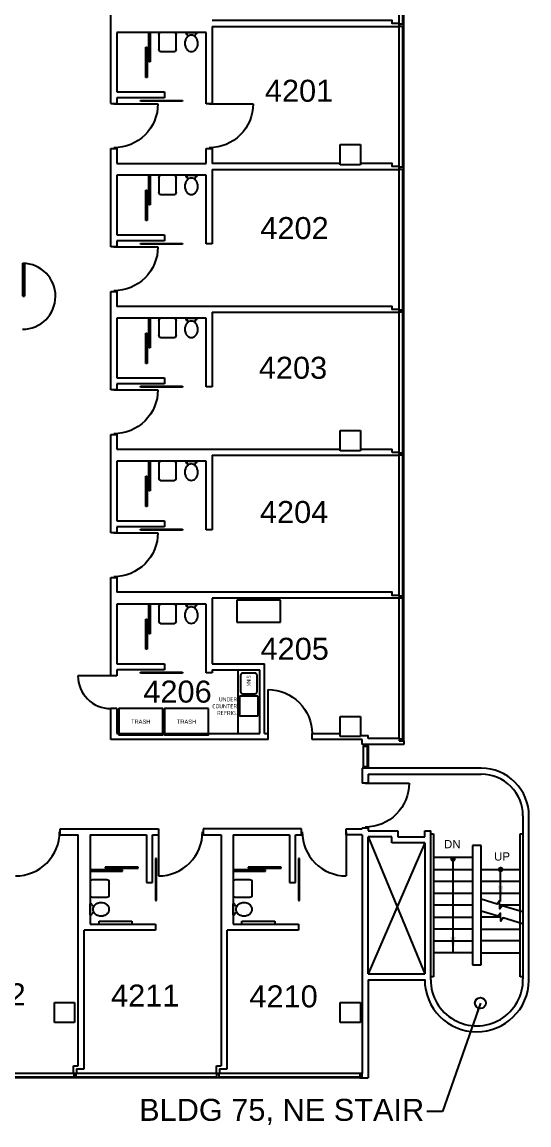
# Model space of a CAD drawing. Extents: x 338 to 7662, y 1527 to 4803.
# Drawn here: x 7109 to 7662, y 1609 to 2813 of the extents above; entities that cross this region are included whole.
import ezdxf
from ezdxf.enums import TextEntityAlignment as Align

# ---------------------------------------------------------------- set-up
doc = ezdxf.new("R2010")
doc.units = 0
doc.header["$LTSCALE"] = 96
doc.header["$MEASUREMENT"] = 0
doc.layers.get('0').update_dxf_attribs({"linetype": 'CONTINUOUS'})
for name, color, linetype in [('A-ANNO-TEXT', 4, 'CONTINUOUS'), ('A-ANNO-TEXT-STAIR', 4, 'CONTINUOUS'), ('A-ANNO-TX192', 4, 'CONTINUOUS'), ('A-COLS', 5, 'CONTINUOUS'), ('A-DOOR', 2, 'CONTINUOUS'), ('A-FLOR-CASE', 3, 'CONTINUOUS'), ('A-FLOR-PFIX', 2, 'CONTINUOUS'), ('A-FLOR-STRS', 2, 'CONTINUOUS'), ('A-GLAZ', 2, 'CONTINUOUS'), ('A-GLAZ-SILL', 1, 'CONTINUOUS'), ('A-SHFT', 1, 'CONTINUOUS'), ('A-WALL-FULL', 6, 'CONTINUOUS'), ('X-EQPM', 2, 'CONTINUOUS')]:
    doc.layers.add(name, color=color, linetype=linetype)
doc.styles.add('A1', font='ARCHQUIK.SHX')
doc.styles.add('A2', font='ARCHITXT.SHX', dxfattribs={"width": 0.9})
doc.styles.add('A3', font='ARCHTITL.SHX')
doc.styles.add('ARIAL', font='arial.ttf')
doc.styles.get("Standard").update_dxf_attribs({"font": 'SIMPLEX'})
doc.dimstyles.new('DIM-96', dxfattribs={"dimscale": 96, "dimtxt": 0.18, "dimasz": 0.18, "dimexe": 0.18, "dimexo": 0.0625, "dimgap": 0.09, "dimtad": 0, "dimtih": 1, "dimtoh": 1, "dimdec": 4, "dimzin": 0, "dimdsep": 46, "dimlunit": 4, "dimtxsty": 'Standard', "dimcen": 0.09, "dimadec": 0, "dimazin": 0, "dimtfac": 1, "dimtdec": 4, "dimtofl": 0, "dimtmove": 2, "dimatfit": 3, "dimfxl": 0, "dimtolj": 1, "dimtzin": 0, "dimarcsym": 0})
doc.dimstyles.new('DIM1-4', dxfattribs={"dimscale": 48, "dimtxt": 0.09375, "dimasz": 0.125, "dimexe": 0.125, "dimexo": 0.09375, "dimgap": 0.046875, "dimtad": 1, "dimdec": 4, "dimzin": 7, "dimdsep": 46, "dimlunit": 4, "dimtxsty": 'Standard', "dimblk": 'TICK', "dimcen": 2.25, "dimdle": 1.5, "dimadec": 0, "dimazin": 0, "dimtfac": 1, "dimtdec": 4, "dimtix": 1, "dimtofl": 0, "dimtmove": 2, "dimatfit": 3, "dimldrblk": 'TICK', "dimfxl": 0, "dimtolj": 1, "dimtzin": 0, "dimarcsym": 0})

# ---------------------------------------------------------------- blocks, each defined once
blk = doc.blocks.new('SINK', base_point=(7666.5, 954))
for p, q in [((7659, 952.5), (7659, 943.5)), ((7672.5, 954), (7660.5, 954)), ((7674, 943.5), (7674, 952.5)), ((7660.5, 942), (7672.5, 942))]:
    blk.add_line(p, q)
for centre, start, end in [((7660.5, 952.5), 90, 180), ((7672.5, 952.5), 0, 90), ((7660.5, 943.5), 180, 270), ((7672.5, 943.5), 270, 0)]:
    blk.add_arc(centre, 1.5, start, end)
blk = doc.blocks.new('endglaz')
blk.add_line((0, -4), (154, -4))
blk.add_lwpolyline([(156, -5), (156, 0), (154, 0), (154, -5)], close=True)
at = {"layer": 'A-GLAZ-SILL'}
for p, q in [((0, 0), (154, 0)), ((0, -5), (154, -5))]:
    blk.add_line(p, q, dxfattribs=at)
blk = doc.blocks.new('TICK')
at = {"linetype": 'Continuous'}
blk.add_line((0.99, 0), (-0.99, 0), dxfattribs=at)
at = {"color": 11}
blk.add_line((-0.22, -0.22), (0.22, 0.22), dxfattribs=at)

msp = doc.modelspace()

# ---------------------------------------------------------------- linework, layer by layer
at = {"layer": 'A-ANNO-TEXT', "const_width": 3}
for points in [[(7579.125, 1898, 1), (7579.125, 1901, 1)], [(7631.125, 1886.5, 1), (7631.125, 1889.5, 1)]]:
    msp.add_lwpolyline(points, format="xyb", close=True, dxfattribs=at)
at = {"layer": 'A-ANNO-TEXT', "linetype": 'Continuous'}
for points in [[(7655.11606, 1841.61359), (7632.87173, 1848.49326), (7630.22101, 1844.99924), (7629.79033, 1853.76008), (7627.13961, 1850.26607), (7610, 1855.56696)], [(7655.11734, 1828.61774), (7633.99234, 1835.11774), (7631.34668, 1831.6199), (7630.90332, 1840.3801), (7628.25766, 1836.88226), (7610, 1842.5)]]:
    msp.add_lwpolyline(points, dxfattribs=at)
at = {"layer": 'A-COLS'}
for p, q in [((7456, 2679), (7478, 2679)), ((7456, 2657), (7456, 2679)), ((7478, 2679), (7478, 2657)), ((7478, 2657), (7456, 2657)), ((7456, 2367), (7478, 2367)), ((7456, 2345), (7456, 2367)), ((7478, 2367), (7478, 2345)), ((7478, 2345), (7456, 2345)), ((7456, 2055), (7478, 2055)), ((7456, 2033), (7456, 2055)), ((7478, 2055), (7478, 2033)), ((7478, 2033), (7456, 2033)), ((7144, 1743), (7166, 1743)), ((7144, 1721), (7144, 1743)), ((7166, 1743), (7166, 1721)), ((7456, 1743), (7478, 1743)), ((7456, 1721), (7456, 1743)), ((7478, 1743), (7478, 1721)), ((7166, 1721), (7144, 1721)), ((7478, 1721), (7456, 1721))]:
    msp.add_line(p, q, dxfattribs=at)
at = {"layer": 'A-DOOR'}
for p, q in [((7247, 2801.5), (7248.52583, 2801.5)), ((7247, 2769.25), (7247, 2801.5)), ((7248.52583, 2801.5), (7248.52583, 2769.25)), ((7244, 2785.25), (7245.261, 2785.2556)), ((7244, 2752.25), (7244, 2785.25)), ((7245.261, 2785.2556), (7245.261, 2752.25)), ((7248.52583, 2769.25), (7247, 2769.25)), ((7245.261, 2752.25), (7244, 2752.25)), ((7209, 2723.5), (7257, 2723.5)), ((7238, 2727.25), (7284, 2727.25)), ((7238, 2726.25), (7238, 2727.25)), ((7284, 2726.25), (7238, 2726.25)), ((7284, 2727.25), (7284, 2726.25)), ((7313, 2723.5), (7361, 2723.5)), ((7247, 2645.5), (7248.52583, 2645.5)), ((7247, 2613.25), (7247, 2645.5)), ((7248.52583, 2645.5), (7248.52583, 2613.25)), ((7244, 2629.25), (7245.261, 2629.2556)), ((7244, 2596.25), (7244, 2629.25)), ((7245.261, 2629.2556), (7245.261, 2596.25)), ((7248.52583, 2613.25), (7247, 2613.25)), ((7245.261, 2596.25), (7244, 2596.25)), ((7209, 2567.5), (7257, 2567.5)), ((7238, 2571.25), (7284, 2571.25)), ((7238, 2570.25), (7238, 2571.25)), ((7284, 2570.25), (7238, 2570.25)), ((7284, 2571.25), (7284, 2570.25)), ((7109.75, 2513.5), (7109.75, 2549.5)), ((7111.75, 2513.5), (7111.75, 2549.5)), ((7109.75, 2513.5), (7111.25, 2513.5)), ((7247, 2489.5), (7248.52583, 2489.5)), ((7247, 2457.25), (7247, 2489.5)), ((7248.52583, 2489.5), (7248.52583, 2457.25)), ((7244, 2473.25), (7245.261, 2473.2556)), ((7244, 2440.25), (7244, 2473.25)), ((7245.261, 2473.2556), (7245.261, 2440.25)), ((7248.52583, 2457.25), (7247, 2457.25)), ((7245.261, 2440.25), (7244, 2440.25)), ((7209, 2411.5), (7257, 2411.5)), ((7238, 2415.25), (7284, 2415.25)), ((7238, 2414.25), (7238, 2415.25)), ((7284, 2414.25), (7238, 2414.25)), ((7284, 2415.25), (7284, 2414.25)), ((7247, 2333.5), (7248.52583, 2333.5)), ((7247, 2301.25), (7247, 2333.5)), ((7248.52583, 2333.5), (7248.52583, 2301.25)), ((7244, 2317.25), (7245.261, 2317.2556)), ((7244, 2284.25), (7244, 2317.25)), ((7245.261, 2317.2556), (7245.261, 2284.25)), ((7248.52583, 2301.25), (7247, 2301.25)), ((7245.261, 2284.25), (7244, 2284.25)), ((7209, 2255.5), (7257, 2255.5)), ((7238, 2259.25), (7284, 2259.25)), ((7238, 2258.25), (7238, 2259.25)), ((7284, 2258.25), (7238, 2258.25)), ((7284, 2259.25), (7284, 2258.25)), ((7247, 2177.5), (7248.52583, 2177.5)), ((7247, 2145.25), (7247, 2177.5)), ((7248.52583, 2177.5), (7248.52583, 2145.25)), ((7244, 2161.25), (7245.261, 2161.2556)), ((7244, 2128.25), (7244, 2161.25)), ((7245.261, 2161.2556), (7245.261, 2128.25)), ((7248.52583, 2145.25), (7247, 2145.25)), ((7245.261, 2128.25), (7244, 2128.25)), ((7205.75, 2099.5), (7169.75, 2099.5)), ((7238, 2103.25), (7284, 2103.25)), ((7238, 2102.25), (7238, 2103.25)), ((7284, 2102.25), (7238, 2102.25)), ((7284, 2103.25), (7284, 2102.25)), ((7377.25, 2036.25), (7377.25, 2084.25)), ((7483.25, 1982.25), (7531.25, 1982.25)), ((7257.75, 1929), (7257.75, 1881)), ((7462.5, 1929), (7462.5, 1881)), ((7199.5, 1890.51485), (7199.4944, 1889.25385)), ((7235.5, 1890.51485), (7199.5, 1890.51485)), ((7235.5, 1889.25385), (7235.5, 1890.51485)), ((7255.39932, 1900), (7254.39932, 1900)), ((7254.39932, 1900), (7254.39932, 1854)), ((7255.39932, 1854), (7255.39932, 1900)), ((7355.5, 1890.51485), (7355.4944, 1889.25385)), ((7391.5, 1890.51485), (7355.5, 1890.51485)), ((7391.5, 1889.25385), (7391.5, 1890.51485)), ((7410.39932, 1900), (7410.39932, 1854)), ((7411.39932, 1900), (7410.39932, 1900)), ((7411.39932, 1854), (7411.39932, 1900)), ((7218.5, 1887.51485), (7183, 1887.51485)), ((7183, 1887.51485), (7183, 1885.98902)), ((7183, 1885.98902), (7218.5, 1885.98902)), ((7199.4944, 1889.25385), (7235.5, 1889.25385)), ((7218.5, 1885.98902), (7218.5, 1887.51485)), ((7339, 1887.51485), (7339, 1885.98902)), ((7374.5, 1887.51485), (7339, 1887.51485)), ((7339, 1885.98902), (7374.5, 1885.98902)), ((7355.4944, 1889.25385), (7391.5, 1889.25385)), ((7374.5, 1885.98902), (7374.5, 1887.51485)), ((7254.39932, 1854), (7255.39932, 1854)), ((7410.39932, 1854), (7411.39932, 1854)), ((7192.75, 1831.5), (7228.5, 1831.5)), ((7192.75, 1828.25), (7192.75, 1831.5)), ((7228.5, 1831.5), (7228.5, 1828.25)), ((7348.75, 1828.25), (7348.75, 1831.5)), ((7348.75, 1831.5), (7384.5, 1831.5)), ((7384.5, 1831.5), (7384.5, 1828.25))]:
    msp.add_line(p, q, dxfattribs=at)
for centre, start, end in [((7109.25, 2513.5), 270, 89.2041997), ((7205.75, 2099.5), 180, 270)]:
    msp.add_arc(centre, 36, start, end, dxfattribs=at)
at = {"layer": 'A-DOOR', "extrusion": (0, 0, -1)}
for centre, major_axis in [((7209, 2723.5), (33.94113, 33.94113)), ((7313, 2723.5), (33.94113, 33.94113)), ((7209, 2567.5), (33.94113, 33.94113)), ((7209, 2411.5), (33.94113, 33.94113)), ((7209, 2255.5), (33.94113, 33.94113)), ((7377.25, 2036.25), (-33.94113, 33.94113)), ((7483.25, 1982.25), (33.94113, 33.94113))]:
    msp.add_ellipse(centre, major_axis=major_axis, ratio=1, start_param=0.7853981634, end_param=2.3561944902, dxfattribs=at)
at = {"layer": 'A-DOOR'}
for centre, start_param, end_param in [((7101.75, 1929), 2.3561944902, 3.926990817), ((7257.75, 1929), 2.3561944902, 3.926990817), ((7462.5, 1929), 0.7853981634, 2.3561944902)]:
    msp.add_ellipse(centre, major_axis=(-33.94113, 33.94113), ratio=1, start_param=start_param, end_param=end_param, dxfattribs=at)
at = {"layer": 'A-FLOR-CASE'}
for p, q in [((7391, 2182), (7343, 2182)), ((7343, 2182), (7343, 2158)), ((7391, 2158), (7391, 2182)), ((7343, 2158), (7391, 2158)), ((7344.25, 2106), (7344.25, 2036.25))]:
    msp.add_line(p, q, dxfattribs=at)
at = {"layer": 'A-FLOR-PFIX'}
for p, q in [((7258.125, 2798.875), (7258.125, 2783.125)), ((7275, 2801.5), (7260, 2801.5)), ((7276.875, 2783.125), (7276.875, 2798.875)), ((7287.5, 2801.5), (7299.5, 2801.5)), ((7260, 2780.5), (7275, 2780.5)), ((7258.125, 2642.875), (7258.125, 2627.125)), ((7275, 2645.5), (7260, 2645.5)), ((7276.875, 2627.125), (7276.875, 2642.875)), ((7287.5, 2645.5), (7299.5, 2645.5)), ((7260, 2624.5), (7275, 2624.5)), ((7258.125, 2486.875), (7258.125, 2471.125)), ((7275, 2489.5), (7260, 2489.5)), ((7276.875, 2471.125), (7276.875, 2486.875)), ((7287.5, 2489.5), (7299.5, 2489.5)), ((7260, 2468.5), (7275, 2468.5)), ((7258.125, 2330.875), (7258.125, 2315.125)), ((7275, 2333.5), (7260, 2333.5)), ((7276.875, 2315.125), (7276.875, 2330.875)), ((7287.5, 2333.5), (7299.5, 2333.5)), ((7260, 2312.5), (7275, 2312.5)), ((7258.125, 2174.875), (7258.125, 2159.125)), ((7275, 2177.5), (7260, 2177.5)), ((7276.875, 2159.125), (7276.875, 2174.875)), ((7287.5, 2177.5), (7299.5, 2177.5)), ((7260, 2156.5), (7275, 2156.5)), ((7183, 1874.75), (7183, 1859.75)), ((7201.375, 1876.625), (7185.625, 1876.625)), ((7204, 1859.75), (7204, 1874.75)), ((7339, 1874.75), (7339, 1859.75)), ((7357.375, 1876.625), (7341.625, 1876.625)), ((7360, 1859.75), (7360, 1874.75)), ((7185.625, 1857.875), (7201.375, 1857.875)), ((7341.625, 1857.875), (7357.375, 1857.875)), ((7183, 1838.5), (7183, 1850.5)), ((7339, 1838.5), (7339, 1850.5))]:
    msp.add_line(p, q, dxfattribs=at)
for centre, radius, start, end in [((7297.83705, 2789.5), 11.41267, 161.96235197, 198.03764803), ((7295.71089, 2790.19237), 9.17661, 141.82628868, 161.96235197), ((7289, 2801), 1.58114, 161.56505118, 251.56505118), ((7294.3602, 2791.25426), 7.45848, 117.78334671, 141.82628868), ((7287.80469, 2797.80469), 1.83236, 314.34401739, 67.69959954), ((7293.5, 2792.88692), 5.61308, 62.21665329, 117.78334671), ((7292.6398, 2791.25426), 7.45848, 38.17371132, 62.21665329), ((7299.16652, 2797.83348), 1.79486, 111.79875016, 228.25712795), ((7298, 2801), 1.58114, 288.43494882, 18.43494882), ((7291.28911, 2790.19237), 9.17661, 18.03764803, 38.17371132), ((7289.16295, 2789.5), 11.41267, 0, 18.03764803), ((7295.71089, 2788.80763), 9.17661, 198.03764803, 218.17371132), ((7294.3602, 2787.74574), 7.45848, 218.17371132, 242.21665329), ((7293.5, 2786.11308), 5.61308, 242.21665329, 297.78334671), ((7292.6398, 2787.74574), 7.45848, 297.78334671, 321.82628868), ((7290.56401, 2789.37768), 10.09896, 321.82628868, 341.96235197), ((7291.9056, 2788.9408), 8.68803, 341.96235197, 3.69039014), ((7297.83705, 2633.5), 11.41267, 161.96235197, 198.03764803), ((7295.71089, 2634.19237), 9.17661, 141.82628868, 161.96235197), ((7289, 2645), 1.58114, 161.56505118, 251.56505118), ((7294.3602, 2635.25426), 7.45848, 117.78334671, 141.82628868), ((7287.80469, 2641.80469), 1.83236, 314.34401739, 67.69959954), ((7293.5, 2636.88692), 5.61308, 62.21665329, 117.78334671), ((7292.6398, 2635.25426), 7.45848, 38.17371132, 62.21665329), ((7299.16652, 2641.83348), 1.79486, 111.79875016, 228.25712795), ((7298, 2645), 1.58114, 288.43494882, 18.43494882), ((7291.28911, 2634.19237), 9.17661, 18.03764803, 38.17371132), ((7289.16295, 2633.5), 11.41267, 0, 18.03764803), ((7295.71089, 2632.80763), 9.17661, 198.03764803, 218.17371132), ((7294.3602, 2631.74574), 7.45848, 218.17371132, 242.21665329), ((7293.5, 2630.11308), 5.61308, 242.21665329, 297.78334671), ((7292.6398, 2631.74574), 7.45848, 297.78334671, 321.82628868), ((7290.56401, 2633.37768), 10.09896, 321.82628868, 341.96235197), ((7291.9056, 2632.9408), 8.68803, 341.96235197, 3.69039014), ((7297.83705, 2477.5), 11.41267, 161.96235197, 198.03764803), ((7295.71089, 2478.19237), 9.17661, 141.82628868, 161.96235197), ((7289, 2489), 1.58114, 161.56505118, 251.56505118), ((7294.3602, 2479.25426), 7.45848, 117.78334671, 141.82628868), ((7287.80469, 2485.80469), 1.83236, 314.34401739, 67.69959954), ((7293.5, 2480.88692), 5.61308, 62.21665329, 117.78334671), ((7292.6398, 2479.25426), 7.45848, 38.17371132, 62.21665329), ((7299.16652, 2485.83348), 1.79486, 111.79875016, 228.25712795), ((7298, 2489), 1.58114, 288.43494882, 18.43494882), ((7291.28911, 2478.19237), 9.17661, 18.03764803, 38.17371132), ((7289.16295, 2477.5), 11.41267, 0, 18.03764803), ((7295.71089, 2476.80763), 9.17661, 198.03764803, 218.17371132), ((7294.3602, 2475.74574), 7.45848, 218.17371132, 242.21665329), ((7293.5, 2474.11308), 5.61308, 242.21665329, 297.78334671), ((7292.6398, 2475.74574), 7.45848, 297.78334671, 321.82628868), ((7290.56401, 2477.37768), 10.09896, 321.82628868, 341.96235197), ((7291.9056, 2476.9408), 8.68803, 341.96235197, 3.69039014), ((7297.83705, 2321.5), 11.41267, 161.96235197, 198.03764803), ((7295.71089, 2322.19237), 9.17661, 141.82628868, 161.96235197), ((7289, 2333), 1.58114, 161.56505118, 251.56505118), ((7294.3602, 2323.25426), 7.45848, 117.78334671, 141.82628868), ((7287.80469, 2329.80469), 1.83236, 314.34401739, 67.69959954), ((7293.5, 2324.88692), 5.61308, 62.21665329, 117.78334671), ((7292.6398, 2323.25426), 7.45848, 38.17371132, 62.21665329), ((7299.16652, 2329.83348), 1.79486, 111.79875016, 228.25712795), ((7298, 2333), 1.58114, 288.43494882, 18.43494882), ((7291.28911, 2322.19237), 9.17661, 18.03764803, 38.17371132), ((7289.16295, 2321.5), 11.41267, 0, 18.03764803), ((7295.71089, 2320.80763), 9.17661, 198.03764803, 218.17371132), ((7294.3602, 2319.74574), 7.45848, 218.17371132, 242.21665329), ((7293.5, 2318.11308), 5.61308, 242.21665329, 297.78334671), ((7292.6398, 2319.74574), 7.45848, 297.78334671, 321.82628868), ((7290.56401, 2321.37768), 10.09896, 321.82628868, 341.96235197), ((7291.9056, 2320.9408), 8.68803, 341.96235197, 3.69039014), ((7297.83705, 2165.5), 11.41267, 161.96235197, 198.03764803), ((7295.71089, 2166.19237), 9.17661, 141.82628868, 161.96235197), ((7289, 2177), 1.58114, 161.56505118, 251.56505118), ((7294.3602, 2167.25426), 7.45848, 117.78334671, 141.82628868), ((7287.80469, 2173.80469), 1.83236, 314.34401739, 67.69959954), ((7293.5, 2168.88692), 5.61308, 62.21665329, 117.78334671), ((7292.6398, 2167.25426), 7.45848, 38.17371132, 62.21665329), ((7299.16652, 2173.83348), 1.79486, 111.79875016, 228.25712795), ((7298, 2177), 1.58114, 288.43494882, 18.43494882), ((7291.28911, 2166.19237), 9.17661, 18.03764803, 38.17371132), ((7289.16295, 2165.5), 11.41267, 0, 18.03764803), ((7295.71089, 2164.80763), 9.17661, 198.03764803, 218.17371132), ((7294.3602, 2163.74574), 7.45848, 218.17371132, 242.21665329), ((7293.5, 2162.11308), 5.61308, 242.21665329, 297.78334671), ((7292.6398, 2163.74574), 7.45848, 297.78334671, 321.82628868), ((7290.56401, 2165.37768), 10.09896, 321.82628868, 341.96235197), ((7291.9056, 2164.9408), 8.68803, 341.96235197, 3.69039014), ((7183.5, 1849), 1.58114, 18.43494882, 108.43494882), ((7186.66652, 1850.16652), 1.79486, 201.79875016, 318.25712795), ((7191.61308, 1844.5), 5.61308, 152.21665329, 207.78334671), ((7193.24574, 1843.6398), 7.45848, 128.17371132, 152.21665329), ((7193.24574, 1845.3602), 7.45848, 207.78334671, 231.82628868), ((7194.30763, 1842.28911), 9.17661, 108.03764803, 128.17371132), ((7195, 1840.16295), 11.41267, 90, 108.03764803), ((7195.5592, 1842.9056), 8.68803, 71.96235197, 93.69039014), ((7195.12232, 1841.56401), 10.09896, 51.82628868, 71.96235197), ((7196.75426, 1843.6398), 7.45848, 27.78334671, 51.82628868), ((7196.75426, 1845.3602), 7.45848, 308.17371132, 332.21665329), ((7198.38692, 1844.5), 5.61308, 0, 27.78334671), ((7198.38692, 1844.5), 5.61308, 332.21665329, 0), ((7339.5, 1849), 1.58114, 18.43494882, 108.43494882), ((7342.66652, 1850.16652), 1.79486, 201.79875016, 318.25712795), ((7347.61308, 1844.5), 5.61308, 152.21665329, 207.78334671), ((7349.24574, 1843.6398), 7.45848, 128.17371132, 152.21665329), ((7349.24574, 1845.3602), 7.45848, 207.78334671, 231.82628868), ((7350.30763, 1842.28911), 9.17661, 108.03764803, 128.17371132), ((7351, 1840.16295), 11.41267, 90, 108.03764803), ((7351.5592, 1842.9056), 8.68803, 71.96235197, 93.69039014), ((7351.12232, 1841.56401), 10.09896, 51.82628868, 71.96235197), ((7352.75426, 1843.6398), 7.45848, 27.78334671, 51.82628868), ((7352.75426, 1845.3602), 7.45848, 308.17371132, 332.21665329), ((7354.38692, 1844.5), 5.61308, 0, 27.78334671), ((7354.38692, 1844.5), 5.61308, 332.21665329, 0), ((7183.5, 1840), 1.58114, 251.56505118, 341.56505118), ((7186.69531, 1838.80469), 1.83236, 44.34401739, 157.69959954), ((7194.30763, 1846.71089), 9.17661, 231.82628868, 251.96235197), ((7195, 1848.83705), 11.41267, 251.96235197, 288.03764803), ((7195.69237, 1846.71089), 9.17661, 288.03764803, 308.17371132), ((7339.5, 1840), 1.58114, 251.56505118, 341.56505118), ((7342.69531, 1838.80469), 1.83236, 44.34401739, 157.69959954), ((7350.30763, 1846.71089), 9.17661, 231.82628868, 251.96235197), ((7351, 1848.83705), 11.41267, 251.96235197, 288.03764803), ((7351.69237, 1846.71089), 9.17661, 288.03764803, 308.17371132)]:
    msp.add_arc(centre, radius, start, end, dxfattribs=at)
at = {"layer": 'A-FLOR-PFIX', "extrusion": (0, 0, -1)}
for centre, start_param, end_param in [((7260, 2798.875), 4.7123889804, 6.2831853072), ((7275, 2798.875), 0, 1.5707963268), ((7260, 2783.125), 3.1415926536, 4.7123889804), ((7275, 2783.125), 1.5707963268, 3.1415926536), ((7260, 2642.875), 4.7123889804, 6.2831853072), ((7275, 2642.875), 0, 1.5707963268), ((7260, 2627.125), 3.1415926536, 4.7123889804), ((7275, 2627.125), 1.5707963268, 3.1415926536), ((7260, 2486.875), 4.7123889804, 6.2831853072), ((7275, 2486.875), 0, 1.5707963268), ((7260, 2471.125), 3.1415926536, 4.7123889804), ((7275, 2471.125), 1.5707963268, 3.1415926536), ((7260, 2330.875), 4.7123889804, 6.2831853072), ((7275, 2330.875), 0, 1.5707963268), ((7260, 2315.125), 3.1415926536, 4.7123889804), ((7275, 2315.125), 1.5707963268, 3.1415926536), ((7260, 2174.875), 4.7123889804, 6.2831853072), ((7275, 2174.875), 0, 1.5707963268), ((7260, 2159.125), 3.1415926536, 4.7123889804), ((7275, 2159.125), 1.5707963268, 3.1415926536)]:
    msp.add_ellipse(centre, major_axis=(0, 2.625), ratio=0.7142857143, start_param=start_param, end_param=end_param, dxfattribs=at)
at = {"layer": 'A-FLOR-PFIX'}
for centre, start_param, end_param in [((7185.625, 1874.75), 1.5707963268, 3.1415926536), ((7201.375, 1874.75), 6.2831853072, 7.853981634), ((7341.625, 1874.75), 1.5707963268, 3.1415926536), ((7357.375, 1874.75), 6.2831853072, 7.853981634), ((7185.625, 1859.75), 3.1415926536, 4.7123889804), ((7201.375, 1859.75), 4.7123889804, 6.2831853072), ((7341.625, 1859.75), 3.1415926536, 4.7123889804), ((7357.375, 1859.75), 4.7123889804, 6.2831853072)]:
    msp.add_ellipse(centre, major_axis=(2.625, 0), ratio=0.7142857143, start_param=start_param, end_param=end_param, dxfattribs=at)
at = {"layer": 'A-FLOR-STRS'}
for p, q in [((7554.75, 1927), (7558, 1927)), ((7558, 1927), (7558, 1771)), ((7652.25, 1771), (7652.25, 1927)), ((7652.25, 1927), (7655.5, 1927)), ((7600.25, 1901), (7558, 1901)), ((7558, 1888), (7600.25, 1888)), ((7610, 1888), (7652.25, 1888)), ((7600.25, 1875), (7558, 1875)), ((7652.25, 1875), (7610, 1875)), ((7558, 1862), (7600.25, 1862)), ((7610, 1862), (7652.25, 1862)), ((7600.25, 1849), (7558, 1849)), ((7652.25, 1849), (7631.125, 1849)), ((7558, 1836), (7600.25, 1836)), ((7631.125, 1836), (7610, 1836)), ((7600.25, 1823), (7558, 1823)), ((7610, 1823), (7652.25, 1823)), ((7558, 1810), (7600.25, 1810)), ((7652.25, 1810), (7610, 1810)), ((7600.25, 1797), (7558, 1797)), ((7610, 1797), (7652.25, 1797)), ((7558, 1771), (7554.75, 1771)), ((7655.5, 1771), (7652.25, 1771))]:
    msp.add_line(p, q, dxfattribs=at)
at = {"layer": 'A-GLAZ'}
msp.add_line((7485.5, 2022.5), (7485.5, 2000.5), dxfattribs=at)
for points in [[(7486.5, 2024.5), (7481.5, 2024.5), (7481.5, 2022.5), (7486.5, 2022.5)], [(7520.5, 2028.375), (7525.5, 2028.375), (7525.5, 2030.375), (7520.5, 2030.375)], [(7486.5, 1998.5), (7481.5, 1998.5), (7481.5, 2000.5), (7486.5, 2000.5)], [(7479.5, 1660.5), (7479.5, 1665.5), (7477.5, 1665.5), (7477.5, 1660.5)]]:
    msp.add_lwpolyline(points, close=True, dxfattribs=at)
at = {"layer": 'A-GLAZ-SILL'}
for p, q in [((7481.5, 2000.5), (7481.5, 2022.5)), ((7486.5, 2022.5), (7486.5, 2000.5))]:
    msp.add_line(p, q, dxfattribs=at)
at = {"layer": 'A-SHFT'}
for p, q in [((7486.5, 1923.75), (7548.25, 1774.25)), ((7548.25, 1917.25), (7486.5, 1774.25))]:
    msp.add_line(p, q, dxfattribs=at)
at = {"layer": 'A-WALL-FULL'}
for p, q in [((7205.75, 2723.75), (7205.75, 2832.78373)), ((7316.25, 2808), (7316.25, 2723.5)), ((7212.25, 2801.5), (7212.25, 2736.5)), ((7309.75, 2801.5), (7212.25, 2801.5)), ((7309.75, 2723.5), (7309.75, 2801.5)), ((7212.25, 2736.5), (7264.25, 2736.5)), ((7264.25, 2736.5), (7264.25, 2730)), ((7212.25, 2723.5), (7205.75, 2723.5)), ((7212.25, 2730), (7212.25, 2723.5)), ((7264.25, 2730), (7212.25, 2730)), ((7316.25, 2723.5), (7309.75, 2723.5)), ((7205.75, 2567.5), (7205.75, 2674.75)), ((7205.75, 2674.75), (7212.25, 2674.75)), ((7212.25, 2674.75), (7212.25, 2658.5)), ((7309.75, 2674.75), (7316.25, 2674.75)), ((7309.75, 2658.5), (7309.75, 2674.75)), ((7316.25, 2674.75), (7316.25, 2658.5)), ((7212.25, 2658.5), (7309.75, 2658.5)), ((7316.25, 2652), (7316.25, 2570.75)), ((7212.25, 2645.5), (7212.25, 2580.5)), ((7309.75, 2645.5), (7212.25, 2645.5)), ((7309.75, 2570.75), (7309.75, 2645.5)), ((7212.25, 2580.5), (7264.25, 2580.5)), ((7264.25, 2580.5), (7264.25, 2574)), ((7212.25, 2567.5), (7205.75, 2567.5)), ((7212.25, 2574), (7212.25, 2567.5)), ((7264.25, 2574), (7212.25, 2574)), ((7316.25, 2570.75), (7309.75, 2570.75)), ((7205.75, 2411.5), (7205.75, 2518.75)), ((7205.75, 2518.75), (7212.25, 2518.75)), ((7212.25, 2518.75), (7212.25, 2502.5)), ((7316.25, 2496), (7316.25, 2414.75)), ((7309.75, 2489.5), (7212.25, 2489.5)), ((7212.25, 2489.5), (7212.25, 2424.5)), ((7309.75, 2414.75), (7309.75, 2489.5)), ((7212.25, 2424.5), (7264.25, 2424.5)), ((7264.25, 2424.5), (7264.25, 2418)), ((7212.25, 2411.5), (7205.75, 2411.5)), ((7264.25, 2418), (7212.25, 2418)), ((7212.25, 2418), (7212.25, 2411.5)), ((7316.25, 2414.75), (7309.75, 2414.75)), ((7205.75, 2255.5), (7205.75, 2362.75)), ((7205.75, 2362.75), (7212.25, 2362.75)), ((7212.25, 2362.75), (7212.25, 2346.5)), ((7212.25, 2346.5), (7456, 2346.5)), ((7316.25, 2340), (7316.25, 2258.75)), ((7316.25, 2340), (7520.5, 2339.96627)), ((7478, 2346.5), (7512.75, 2346.5)), ((7512.75, 2343.03373), (7512.75, 2346.5)), ((7520.5, 2343.03373), (7512.75, 2343.03373)), ((7520.5, 2339.96627), (7520.5, 2343.03373)), ((7212.25, 2333.5), (7212.25, 2268.5)), ((7309.75, 2333.5), (7212.25, 2333.5)), ((7309.75, 2258.75), (7309.75, 2333.5)), ((7212.25, 2268.5), (7264.25, 2268.5)), ((7264.25, 2268.5), (7264.25, 2262)), ((7212.25, 2255.5), (7205.75, 2255.5)), ((7212.25, 2262), (7212.25, 2255.5)), ((7264.25, 2262), (7212.25, 2262)), ((7316.25, 2258.75), (7309.75, 2258.75)), ((7205.75, 2099.5), (7205.75, 2206.75)), ((7205.75, 2206.75), (7212.25, 2206.75)), ((7212.25, 2206.75), (7212.25, 2190.5)), ((7520.5, 2184), (7316.25, 2184)), ((7316.25, 2184), (7316.25, 2112.5)), ((7520.5, 2187.03373), (7520.5, 2183.96627)), ((7309.75, 2177.5), (7212.25, 2177.5)), ((7212.25, 2177.5), (7212.25, 2112.5)), ((7309.75, 2102.75), (7309.75, 2177.5)), ((7212.25, 2112.5), (7264.25, 2112.5)), ((7264.25, 2112.5), (7264.25, 2106)), ((7316.25, 2112.5), (7373.25, 2112.5)), ((7373.25, 2036.25), (7373.25, 2112.5)), ((7212.25, 2099.5), (7205.75, 2099.5)), ((7264.25, 2106), (7212.25, 2106)), ((7212.25, 2106), (7212.25, 2099.5)), ((7316.25, 2102.75), (7309.75, 2102.75)), ((7316.25, 2106), (7368.25, 2106)), ((7316.25, 2106), (7316.25, 2102.75)), ((7368.25, 2036.25), (7368.25, 2106)), ((7205.75, 2029.75), (7205.75, 2063.5)), ((7212.25, 2063.5), (7205.75, 2063.5)), ((7212.25, 2063.5), (7212.25, 2036.25)), ((7212.25, 2036.25), (7368.25, 2036.25)), ((7373.25, 2036.25), (7377.25, 2036.25)), ((7377.25, 2029.75), (7377.25, 2036.25)), ((7425.25, 2029.75), (7425.25, 2036.25)), ((7425.25, 2036.25), (7456, 2036.25)), ((7478, 2034.25), (7486.5, 2034.25)), ((7486.5, 2031), (7486.5, 2034.25)), ((7377.25, 2029.75), (7205.75, 2029.75)), ((7480, 2029.75), (7425.25, 2029.75)), ((7480, 2024.5), (7480, 2029.75)), ((7525.5, 2024.5), (7480, 2024.5)), ((7520.5, 2031), (7486.5, 2031)), ((7520.5, 2031), (7520.5, 2028.375)), ((7520.5, 2028.375), (7525.5, 2028.375)), ((7525.5, 2028.375), (7525.5, 2024.5)), ((7480, 1998.5), (7480, 1982.25)), ((7486.5, 1992), (7486.5, 1982.25)), ((7486.5, 1992), (7610, 1992)), ((7486.5, 1982.25), (7480, 1982.25)), ((7655.5, 1946.5), (7655.5, 1768.56617)), ((7150.5, 1932.25), (7257.75, 1932.25)), ((7150.5, 1925.75), (7150.5, 1932.25)), ((7150.5, 1925.75), (7170, 1925.75)), ((7170, 1673.625), (7170, 1925.75)), ((7183, 1925.75), (7183, 1828.25)), ((7183, 1925.75), (7244.75, 1925.75)), ((7244.75, 1925.75), (7244.75, 1873.75)), ((7251.25, 1873.75), (7251.25, 1925.75)), ((7251.25, 1925.75), (7257.75, 1925.75)), ((7257.75, 1932.25), (7257.75, 1925.75)), ((7306.5, 1932.25), (7306.5, 1925.75)), ((7413.75, 1932.25), (7306.5, 1932.25)), ((7306.5, 1925.75), (7326, 1925.75)), ((7326, 1925.75), (7326, 1673.625)), ((7339, 1925.75), (7400.75, 1925.75)), ((7339, 1925.75), (7339, 1828.25)), ((7400.75, 1925.75), (7400.75, 1873.75)), ((7407.25, 1873.75), (7407.25, 1925.75)), ((7407.25, 1925.75), (7413.75, 1925.75)), ((7413.75, 1925.75), (7413.75, 1932.25)), ((7462.5, 1932.25), (7480, 1932.25)), ((7462.5, 1925.75), (7462.5, 1932.25)), ((7480, 1925.75), (7462.5, 1925.75)), ((7480, 1933.5), (7486.5, 1933.5)), ((7480, 1933.5), (7480, 1932.25)), ((7480, 1925.75), (7480, 1665.5)), ((7486.5, 1933.5), (7486.5, 1930.25)), ((7486.5, 1930.25), (7519, 1930.25)), ((7519, 1930.25), (7519, 1923.75)), ((7548.25, 1930.25), (7554.75, 1930.25)), ((7548.25, 1923.75), (7548.25, 1930.25)), ((7554.75, 1767.75), (7554.75, 1930.25)), ((7512.5, 1923.75), (7486.5, 1923.75)), ((7486.5, 1774.25), (7486.5, 1923.75)), ((7512.5, 1917.25), (7512.5, 1923.75)), ((7548.25, 1917.25), (7512.5, 1917.25)), ((7519, 1923.75), (7548.25, 1923.75)), ((7548.25, 1917.25), (7548.25, 1774.25)), ((7600.25, 1914), (7600.25, 1784)), ((7610, 1914), (7600.25, 1914)), ((7610, 1784), (7610, 1914)), ((7244.75, 1873.75), (7251.25, 1873.75)), ((7400.75, 1873.75), (7407.25, 1873.75)), ((7176.5, 1670.375), (7176.5, 1821.75)), ((7254.5, 1821.75), (7176.5, 1821.75)), ((7183, 1828.25), (7254.5, 1828.25)), ((7254.5, 1828.25), (7254.5, 1821.75)), ((7332.5, 1670.375), (7332.5, 1821.75)), ((7410.5, 1821.75), (7332.5, 1821.75)), ((7339, 1828.25), (7410.5, 1828.25)), ((7410.5, 1828.25), (7410.5, 1821.75)), ((7600.25, 1784), (7610, 1784)), ((7486.5, 1774.25), (7548.25, 1774.25)), ((7486.5, 1767.75), (7486.5, 1660.5)), ((7164.875, 1665.5), (7164.875, 1673.625)), ((7164.875, 1673.625), (7170, 1673.625)), ((7320.875, 1665.5), (7320.875, 1673.625)), ((7320.875, 1673.625), (7326, 1673.625)), ((7168.125, 1665.5), (7164.875, 1665.5)), ((7168.125, 1670.375), (7168.125, 1665.5)), ((7168.125, 1670.375), (7176.5, 1670.375)), ((7324.125, 1665.5), (7320.875, 1665.5)), ((7324.125, 1670.375), (7324.125, 1665.5)), ((7324.125, 1670.375), (7332.5, 1670.375)), ((7480, 1665.5), (7479.5, 1665.5)), ((7479.5, 1665.5), (7479.5, 1660.5)), ((7479.5, 1660.5), (7486.5, 1660.5))]:
    msp.add_line(p, q, dxfattribs=at)
for points in [[(7316.25, 2808), (7520.5, 2807.96627), (7520.5, 2811.03373), (7512.75, 2811.03373), (7512.75, 2814.5), (7316.25, 2814.5)], [(7456, 2658.47601), (7316.25, 2658.5)], [(7316.25, 2652), (7520.5, 2652), (7520.5, 2655.03373), (7512.75, 2655.03373), (7512.75, 2658.46627), (7478, 2658.47223)], [(7316.25, 2496), (7520.5, 2496), (7520.5, 2498.99741), (7512.75, 2498.99741), (7512.75, 2502.5), (7212.25, 2502.5)], [(7520.5, 2187.03373), (7512.75, 2187.03373), (7512.75, 2190.46627), (7212.25, 2190.5)]]:
    msp.add_lwpolyline(points, dxfattribs=at)
msp.add_lwpolyline([(7486.5, 1767.75), (7548.25, 1767.75, 0.9924050777), (7662, 1766.88277), (7662, 1946.5, 0.4142135624), (7610, 1998.5), (7480, 1998.5)], format="xyb", dxfattribs=at)
for centre, radius, start, end in [((7610, 1946.5), 45.5, 0, 90), ((7605.12831, 1767.75), 50.37831, 180, 0.92827853)]:
    msp.add_arc(centre, radius, start, end, dxfattribs=at)
at = {"layer": 'X-EQPM'}
for p, q in [((7366.25, 2077.15578), (7346.25, 2077.15578)), ((7346.25, 2077.15578), (7346.25, 2055.15578)), ((7366.25, 2077.15578), (7366.25, 2055.15578)), ((7366.25, 2055.15578), (7346.25, 2055.15578))]:
    msp.add_line(p, q, dxfattribs=at)
at = {"layer": 'X-EQPM', "flags": 128}
for points in [[(7262.25, 2063.5), (7214.25, 2063.5), (7214.25, 2035), (7262.25, 2035)], [(7312.25, 2063.5), (7264.25, 2063.5), (7264.25, 2035), (7312.25, 2035)]]:
    msp.add_lwpolyline(points, close=True, dxfattribs=at)

# ---------------------------------------------------------------- block references
at = {"layer": 'A-FLOR-PFIX', "xscale": 1.5, "yscale": 1.5, "zscale": 1.5, "rotation": 270}
msp.add_blockref('SINK', (7365.25, 2091), dxfattribs=at)
at = {"layer": 'A-GLAZ', "rotation": 90}
for p in [(7520.5, 2810.375), (7520.5, 2654.375), (7520.5, 2498.375), (7520.5, 2342.375), (7520.5, 2186.375), (7520.5, 2030.375)]:
    msp.add_blockref('endglaz', p, dxfattribs=at)
at = {"layer": 'A-GLAZ', "xscale": -1}
for p in [(7165.5, 1665.5), (7321.5, 1665.5), (7477.5, 1665.5)]:
    msp.add_blockref('endglaz', p, dxfattribs=at)

# ---------------------------------------------------------------- texts
at = {"layer": 'A-ANNO-TEXT', "char_height": 9, "attachment_point": 8, "style": 'ARIAL'}
for s, insert, width in [('DN', (7578.31891, 1911.16048), 30.5), ('UP', (7632.65613, 1897.58161), 30.515958)]:
    msp.add_mtext(s, dxfattribs=dict(at, insert=insert, width=width))
at = {"layer": 'A-ANNO-TEXT-STAIR', "style": 'ARIAL'}
msp.add_text('BLDG 75, NE STAIR', height=24, dxfattribs=at).set_placement((7236.5197, 1613.69133))
at = {"layer": 'A-ANNO-TX192', "style": 'ARIAL'}
for s, p in [('4201', (7373.78614, 2725.76958)), ('4202', (7368.84079, 2575.9311)), ('4203', (7367.19235, 2423.48511)), ('4204', (7368.36115, 2266.13749)), ('4205', (7369.04449, 2116.83575)), ('4206', (7241.11917, 2070.10071)), ('4212', (7038.14776, 1739.71136)), ('4211', (7205.913, 1738.42192)), ('4210', (7356.9017, 1737.52087))]:
    msp.add_text(s, height=24, dxfattribs=at).set_placement(p)
at = {"layer": 'X-EQPM', "style": 'A2', "width": 0.9}
msp.add_text('SINK', height=4.5, rotation=270, dxfattribs=at).set_placement((7353.93501, 2099.86491))
at = {"layer": 'X-EQPM', "style": 'A1'}
for s, p in [('UNDER', (7343.39193, 2071.38124)), ('COUNTER', (7343.39193, 2063.93296)), ('REFRIG.', (7343.39193, 2056.48469))]:
    msp.add_text(s, height=4.5, dxfattribs=at).set_placement(p, align=Align.RIGHT)
at = {"layer": 'X-EQPM', "style": 'A3'}
for p in [(7238.25, 2049.25), (7288.25, 2049.25)]:
    msp.add_text('TRASH', height=4.5, dxfattribs=at).set_placement(p, align=Align.MIDDLE)

# ---------------------------------------------------------------- leaders
at = {"layer": 'A-ANNO-TEXT'}
for points in [[(7579.125, 1797), (7579.125, 1899.5)], [(7631.125, 1853.14295), (7631.125, 1888)]]:
    msp.add_leader(points, dimstyle='DIM-96', override={"dimgap": 0.09, "dimtad": 0}, dxfattribs=at)
at = {"layer": 'A-ANNO-TEXT-STAIR'}
msp.add_leader([(7609.03491, 1742.19235), (7567.55348, 1624.06804), (7550.66966, 1624.06804)], dimstyle='DIM1-4', override={"dimscale": 96, "dimgap": 0, "dimtad": 0, "dimldrblk": 'DotBlank'}, dxfattribs=at)

doc.saveas('drawing.dxf')
